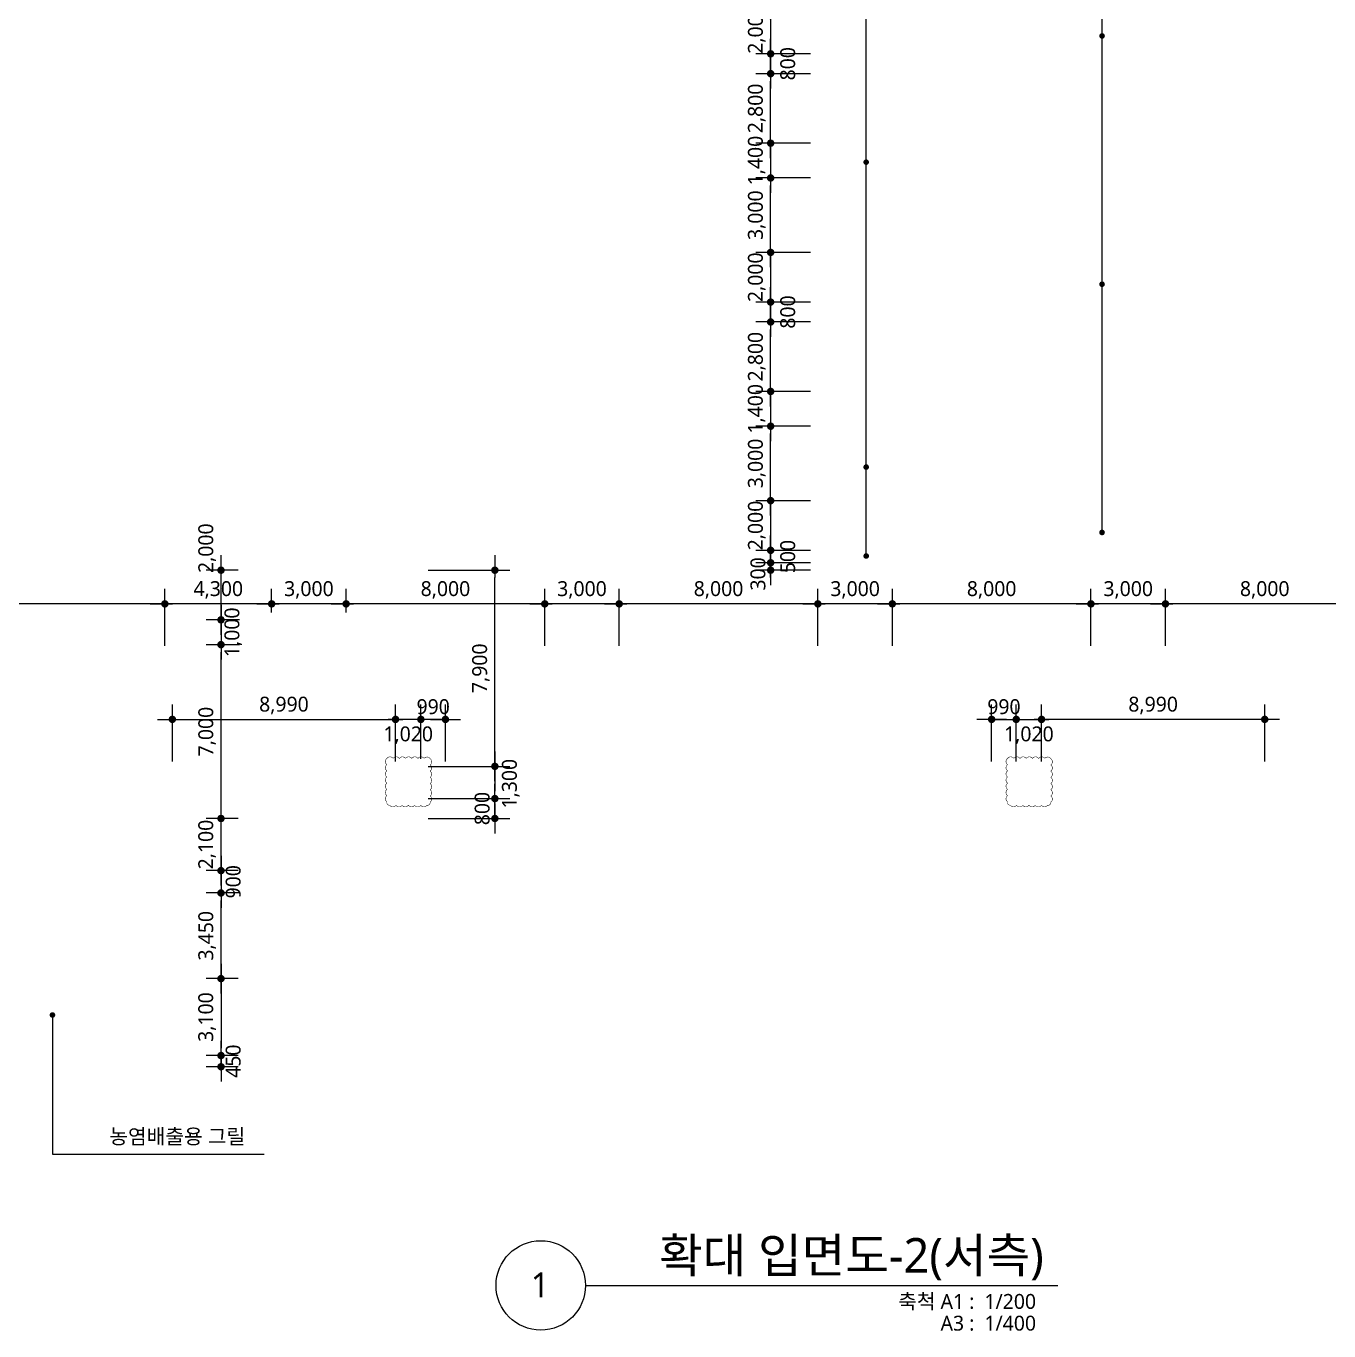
# Model space of a CAD drawing. Header units: millimetres. Extents: x 4937160 to 6265723, y 243853 to 348825.
# Drawn here: x 5147632 to 5200107, y 243853 to 296409 of the extents above; entities that cross this region are included whole.
import ezdxf
from ezdxf.enums import TextEntityAlignment as Align

# ---------------------------------------------------------------- set-up
doc = ezdxf.new("R2010")
doc.units = ezdxf.units.MM
doc.layers.get('0').update_dxf_attribs({"linetype": 'CONTINUOUS'})
for name, color, linetype, lineweight in [('A-MKXS-TEXT2', 7, 'CONTINUOUS', 25), ('A-XXXX-SYMB', 7, 'CONTINUOUS', 25), ('A-XXXX-TXT1', 3, 'CONTINUOUS', 25), ('REV-202205', 20, 'CONTINUOUS', 25)]:
    doc.layers.add(name, color=color, linetype=linetype, lineweight=lineweight)
doc.layers.add('DIM', color=7, linetype='CONTINUOUS')
doc.styles.add('HY울릉도L', font='')
doc.styles.add('맑은 고딕', font='malgun.ttf')
doc.styles.add('맑은고딕', font='malgun.ttf')
doc.styles.get('HY울릉도L').set_extended_font_data('HYwulM')
doc.dimstyles.new('CDIM', dxfattribs={"dimtxt": 3, "dimasz": 1.5, "dimexe": 2, "dimexo": 1, "dimgap": 1, "dimtad": 1, "dimdec": 0, "dimrnd": 0.5, "dimzin": 0, "dimdsep": 32, "dimlunit": 6, "dimtxsty": 'HY울릉도L', "dimblk1": '_CIDOT', "dimblk2": '_CIDOT', "dimsah": 1, "dimcen": 5.5, "dimclrd": 2, "dimclre": 2, "dimclrt": 7, "dimadec": 0, "dimazin": 0, "dimtfac": 1, "dimtdec": 0, "dimtix": 1, "dimtmove": 2, "dimatfit": 1, "dimldrblk": '_CIDOT', "dimfxl": 1, "dimtolj": 1, "dimtzin": 0, "dimlwd": -1, "dimarcsym": 0})

# ---------------------------------------------------------------- blocks, each defined once
blk = doc.blocks.new('_CIDOT')
at = {"color": 0, "linetype": 'ByBlock'}
blk.add_line((2, 0), (-1, 0), dxfattribs=at)
at = {"color": 0, "linetype": 'ByBlock', "const_width": 0.5}
blk.add_lwpolyline([(-0.25, 0, 1), (0.25, 0, 1)], format="xyb", close=True, dxfattribs=at)
blk = doc.blocks.new('*D1129')
at = {"layer": 'DIM', "transparency": 16777216}
for p, q in [((5177622, 297593), (5177622, 297893)), ((5177622, 297293), (5177622, 295293)), ((5177622, 294993), (5177622, 294693))]:
    blk.add_line(p, q, dxfattribs=at)
at = {"layer": 'DIM', "lineweight": -2, "transparency": 16777216}
for p, q in [((5179223, 297293), (5177022, 297293)), ((5179223, 295293), (5177022, 295293))]:
    blk.add_line(p, q, dxfattribs=at)
at = {"layer": 'DIM', "transparency": 16777216, "xscale": 300, "yscale": 300, "zscale": 300}
for p, rotation in [((5177622, 297293), 270), ((5177622, 295293), 90)]:
    blk.add_blockref('_CIDOT', p, dxfattribs=dict(at, rotation=rotation))
at = {"layer": 'DIM', "color": 3, "transparency": 16777216, "insert": (5177061, 296293), "char_height": 600, "attachment_point": 5, "rotation": 90, "style": '맑은고딕'}
blk.add_mtext('\\A1;2,000', dxfattribs=at)
blk = doc.blocks.new('*D1130')
at = {"layer": 'DIM', "transparency": 16777216}
for p, q in [((5177622, 295593), (5177622, 295893)), ((5177622, 294493), (5177622, 295293)), ((5177622, 294193), (5177622, 293893))]:
    blk.add_line(p, q, dxfattribs=at)
at = {"layer": 'DIM', "lineweight": -2, "transparency": 16777216}
for p, q in [((5179223, 295293), (5177022, 295293)), ((5179223, 294493), (5177022, 294493))]:
    blk.add_line(p, q, dxfattribs=at)
at = {"layer": 'DIM', "transparency": 16777216, "xscale": 300, "yscale": 300, "zscale": 300}
for p, rotation in [((5177622, 295293), 270), ((5177622, 294493), 90)]:
    blk.add_blockref('_CIDOT', p, dxfattribs=dict(at, rotation=rotation))
at = {"layer": 'DIM', "color": 3, "transparency": 16777216, "insert": (5178312, 294893), "char_height": 600, "attachment_point": 5, "rotation": 90, "style": '맑은고딕'}
blk.add_mtext('\\A1;800', dxfattribs=at)
blk = doc.blocks.new('*D1131')
at = {"layer": 'DIM', "lineweight": -2, "transparency": 16777216}
for p, q in [((5179223, 294493), (5177022, 294493)), ((5179223, 291693), (5177022, 291693))]:
    blk.add_line(p, q, dxfattribs=at)
at = {"layer": 'DIM', "transparency": 16777216}
blk.add_line((5177622, 291993), (5177622, 294193), dxfattribs=at)
at = {"layer": 'DIM', "transparency": 16777216, "xscale": 300, "yscale": 300, "zscale": 300}
for p, rotation in [((5177622, 294493), 90), ((5177622, 291693), 270)]:
    blk.add_blockref('_CIDOT', p, dxfattribs=dict(at, rotation=rotation))
at = {"layer": 'DIM', "color": 3, "transparency": 16777216, "insert": (5177061, 293093), "char_height": 600, "attachment_point": 5, "rotation": 90, "style": '맑은고딕'}
blk.add_mtext('\\A1;2,800', dxfattribs=at)
blk = doc.blocks.new('*D1132')
at = {"layer": 'DIM', "transparency": 16777216}
for p, q in [((5177622, 291993), (5177622, 292293)), ((5177622, 291693), (5177622, 290293)), ((5177622, 289993), (5177622, 289693))]:
    blk.add_line(p, q, dxfattribs=at)
at = {"layer": 'DIM', "lineweight": -2, "transparency": 16777216}
for p, q in [((5179223, 291693), (5177022, 291693)), ((5179223, 290293), (5177022, 290293))]:
    blk.add_line(p, q, dxfattribs=at)
at = {"layer": 'DIM', "transparency": 16777216, "xscale": 300, "yscale": 300, "zscale": 300}
for p, rotation in [((5177622, 291693), 270), ((5177622, 290293), 90)]:
    blk.add_blockref('_CIDOT', p, dxfattribs=dict(at, rotation=rotation))
at = {"layer": 'DIM', "color": 3, "transparency": 16777216, "insert": (5177060, 290993), "char_height": 600, "attachment_point": 5, "rotation": 90, "style": '맑은고딕'}
blk.add_mtext('\\A1;1,400', dxfattribs=at)
blk = doc.blocks.new('*D1133')
at = {"layer": 'DIM', "lineweight": -2, "transparency": 16777216}
for p, q in [((5179223, 290293), (5177022, 290293)), ((5179223, 287293), (5177022, 287293))]:
    blk.add_line(p, q, dxfattribs=at)
at = {"layer": 'DIM', "transparency": 16777216}
blk.add_line((5177622, 287593), (5177622, 289993), dxfattribs=at)
at = {"layer": 'DIM', "transparency": 16777216, "xscale": 300, "yscale": 300, "zscale": 300}
for p, rotation in [((5177622, 290293), 90), ((5177622, 287293), 270)]:
    blk.add_blockref('_CIDOT', p, dxfattribs=dict(at, rotation=rotation))
at = {"layer": 'DIM', "color": 3, "transparency": 16777216, "insert": (5177061, 288793), "char_height": 600, "attachment_point": 5, "rotation": 90, "style": '맑은고딕'}
blk.add_mtext('\\A1;3,000', dxfattribs=at)
blk = doc.blocks.new('*D1134')
at = {"layer": 'DIM', "transparency": 16777216}
for p, q in [((5177622, 287593), (5177622, 287893)), ((5177622, 287293), (5177622, 285293)), ((5177622, 284993), (5177622, 284693))]:
    blk.add_line(p, q, dxfattribs=at)
at = {"layer": 'DIM', "lineweight": -2, "transparency": 16777216}
for p, q in [((5179223, 287293), (5177022, 287293)), ((5179223, 285293), (5177022, 285293))]:
    blk.add_line(p, q, dxfattribs=at)
at = {"layer": 'DIM', "transparency": 16777216, "xscale": 300, "yscale": 300, "zscale": 300}
for p, rotation in [((5177622, 287293), 270), ((5177622, 285293), 90)]:
    blk.add_blockref('_CIDOT', p, dxfattribs=dict(at, rotation=rotation))
at = {"layer": 'DIM', "color": 3, "transparency": 16777216, "insert": (5177061, 286293), "char_height": 600, "attachment_point": 5, "rotation": 90, "style": '맑은고딕'}
blk.add_mtext('\\A1;2,000', dxfattribs=at)
blk = doc.blocks.new('*D1135')
at = {"layer": 'DIM', "transparency": 16777216}
for p, q in [((5177622, 285593), (5177622, 285893)), ((5177622, 284493), (5177622, 285293)), ((5177622, 284193), (5177622, 283893))]:
    blk.add_line(p, q, dxfattribs=at)
at = {"layer": 'DIM', "lineweight": -2, "transparency": 16777216}
for p, q in [((5179223, 285293), (5177022, 285293)), ((5179223, 284493), (5177022, 284493))]:
    blk.add_line(p, q, dxfattribs=at)
at = {"layer": 'DIM', "transparency": 16777216, "xscale": 300, "yscale": 300, "zscale": 300}
for p, rotation in [((5177622, 285293), 270), ((5177622, 284493), 90)]:
    blk.add_blockref('_CIDOT', p, dxfattribs=dict(at, rotation=rotation))
at = {"layer": 'DIM', "color": 3, "transparency": 16777216, "insert": (5178312, 284893), "char_height": 600, "attachment_point": 5, "rotation": 90, "style": '맑은고딕'}
blk.add_mtext('\\A1;800', dxfattribs=at)
blk = doc.blocks.new('*D1136')
at = {"layer": 'DIM', "lineweight": -2, "transparency": 16777216}
for p, q in [((5179223, 284493), (5177022, 284493)), ((5179223, 281693), (5177022, 281693))]:
    blk.add_line(p, q, dxfattribs=at)
at = {"layer": 'DIM', "transparency": 16777216}
blk.add_line((5177622, 281993), (5177622, 284193), dxfattribs=at)
at = {"layer": 'DIM', "transparency": 16777216, "xscale": 300, "yscale": 300, "zscale": 300}
for p, rotation in [((5177622, 284493), 90), ((5177622, 281693), 270)]:
    blk.add_blockref('_CIDOT', p, dxfattribs=dict(at, rotation=rotation))
at = {"layer": 'DIM', "color": 3, "transparency": 16777216, "insert": (5177061, 283093), "char_height": 600, "attachment_point": 5, "rotation": 90, "style": '맑은고딕'}
blk.add_mtext('\\A1;2,800', dxfattribs=at)
blk = doc.blocks.new('*D1137')
at = {"layer": 'DIM', "transparency": 16777216}
for p, q in [((5177622, 281993), (5177622, 282293)), ((5177622, 281693), (5177622, 280293)), ((5177622, 279993), (5177622, 279693))]:
    blk.add_line(p, q, dxfattribs=at)
at = {"layer": 'DIM', "lineweight": -2, "transparency": 16777216}
for p, q in [((5179223, 281693), (5177022, 281693)), ((5179223, 280293), (5177022, 280293))]:
    blk.add_line(p, q, dxfattribs=at)
at = {"layer": 'DIM', "transparency": 16777216, "xscale": 300, "yscale": 300, "zscale": 300}
for p, rotation in [((5177622, 281693), 270), ((5177622, 280293), 90)]:
    blk.add_blockref('_CIDOT', p, dxfattribs=dict(at, rotation=rotation))
at = {"layer": 'DIM', "color": 3, "transparency": 16777216, "insert": (5177060, 280993), "char_height": 600, "attachment_point": 5, "rotation": 90, "style": '맑은고딕'}
blk.add_mtext('\\A1;1,400', dxfattribs=at)
blk = doc.blocks.new('*D1138')
at = {"layer": 'DIM', "lineweight": -2, "transparency": 16777216}
for p, q in [((5179223, 280293), (5177022, 280293)), ((5179223, 277293), (5177022, 277293))]:
    blk.add_line(p, q, dxfattribs=at)
at = {"layer": 'DIM', "transparency": 16777216}
blk.add_line((5177622, 277593), (5177622, 279993), dxfattribs=at)
at = {"layer": 'DIM', "transparency": 16777216, "xscale": 300, "yscale": 300, "zscale": 300}
for p, rotation in [((5177622, 280293), 90), ((5177622, 277293), 270)]:
    blk.add_blockref('_CIDOT', p, dxfattribs=dict(at, rotation=rotation))
at = {"layer": 'DIM', "color": 3, "transparency": 16777216, "insert": (5177061, 278793), "char_height": 600, "attachment_point": 5, "rotation": 90, "style": '맑은고딕'}
blk.add_mtext('\\A1;3,000', dxfattribs=at)
blk = doc.blocks.new('*D1139')
at = {"layer": 'DIM', "transparency": 16777216}
for p, q in [((5177622, 277593), (5177622, 277893)), ((5177622, 277293), (5177622, 275293)), ((5177622, 274993), (5177622, 274693))]:
    blk.add_line(p, q, dxfattribs=at)
at = {"layer": 'DIM', "lineweight": -2, "transparency": 16777216}
for p, q in [((5179223, 277293), (5177022, 277293)), ((5179223, 275293), (5177022, 275293))]:
    blk.add_line(p, q, dxfattribs=at)
at = {"layer": 'DIM', "transparency": 16777216, "xscale": 300, "yscale": 300, "zscale": 300}
for p, rotation in [((5177622, 277293), 270), ((5177622, 275293), 90)]:
    blk.add_blockref('_CIDOT', p, dxfattribs=dict(at, rotation=rotation))
at = {"layer": 'DIM', "color": 3, "transparency": 16777216, "insert": (5177061, 276293), "char_height": 600, "attachment_point": 5, "rotation": 90, "style": '맑은고딕'}
blk.add_mtext('\\A1;2,000', dxfattribs=at)
blk = doc.blocks.new('*D1140')
at = {"layer": 'DIM', "transparency": 16777216}
for p, q in [((5177622, 275593), (5177622, 275893)), ((5177622, 274793), (5177622, 275293)), ((5177622, 274493), (5177622, 274193))]:
    blk.add_line(p, q, dxfattribs=at)
at = {"layer": 'DIM', "lineweight": -2, "transparency": 16777216}
for p, q in [((5179223, 275293), (5177022, 275293)), ((5179223, 274793), (5177022, 274793))]:
    blk.add_line(p, q, dxfattribs=at)
at = {"layer": 'DIM', "transparency": 16777216, "xscale": 300, "yscale": 300, "zscale": 300}
for p, rotation in [((5177622, 275293), 270), ((5177622, 274793), 90)]:
    blk.add_blockref('_CIDOT', p, dxfattribs=dict(at, rotation=rotation))
at = {"layer": 'DIM', "color": 3, "transparency": 16777216, "insert": (5178312, 275043), "char_height": 600, "attachment_point": 5, "rotation": 90, "style": '맑은고딕'}
blk.add_mtext('\\A1;500', dxfattribs=at)
blk = doc.blocks.new('*D1141')
at = {"layer": 'DIM', "transparency": 16777216}
for p, q in [((5177622, 275093), (5177622, 275393)), ((5177622, 274793), (5177622, 274493)), ((5177622, 274193), (5177622, 273893))]:
    blk.add_line(p, q, dxfattribs=at)
at = {"layer": 'DIM', "lineweight": -2, "transparency": 16777216}
for p, q in [((5179223, 274793), (5177022, 274793)), ((5179223, 274493), (5177022, 274493))]:
    blk.add_line(p, q, dxfattribs=at)
at = {"layer": 'DIM', "transparency": 16777216, "xscale": 300, "yscale": 300, "zscale": 300}
for p, rotation in [((5177622, 274793), 270), ((5177622, 274493), 90)]:
    blk.add_blockref('_CIDOT', p, dxfattribs=dict(at, rotation=rotation))
at = {"layer": 'DIM', "color": 3, "transparency": 16777216, "insert": (5177112, 274343), "char_height": 600, "attachment_point": 5, "rotation": 90, "style": '맑은고딕'}
blk.add_mtext('\\A1;300', dxfattribs=at)
blk = doc.blocks.new('*D1142')
at = {"layer": 'DIM', "lineweight": -2, "transparency": 16777216}
for p, q in [((5163533, 266893), (5163533, 269084)), ((5164523, 266793), (5164523, 269084))]:
    blk.add_line(p, q, dxfattribs=at)
at = {"layer": 'DIM', "transparency": 16777216}
for p, q in [((5163233, 268484), (5162933, 268484)), ((5164523, 268484), (5163533, 268484)), ((5164823, 268484), (5165123, 268484))]:
    blk.add_line(p, q, dxfattribs=at)
at = {"layer": 'DIM', "transparency": 16777216, "xscale": 300, "yscale": 300, "zscale": 300}
blk.add_blockref('_CIDOT', (5163533, 268484), dxfattribs=at)
at = {"layer": 'DIM', "transparency": 16777216, "xscale": 300, "yscale": 300, "zscale": 300, "rotation": 180}
blk.add_blockref('_CIDOT', (5164523, 268484), dxfattribs=at)
at = {"layer": 'DIM', "color": 3, "transparency": 16777216, "insert": (5164028, 268994), "char_height": 600, "attachment_point": 5, "style": '맑은고딕'}
blk.add_mtext('\\A1;990', dxfattribs=at)
blk = doc.blocks.new('*D1143')
at = {"layer": 'DIM', "lineweight": -2, "transparency": 16777216}
for p, q in [((5162513, 266793), (5162513, 269084)), ((5163533, 266893), (5163533, 269084))]:
    blk.add_line(p, q, dxfattribs=at)
at = {"layer": 'DIM', "transparency": 16777216}
blk.add_line((5163233, 268484), (5162813, 268484), dxfattribs=at)
at = {"layer": 'DIM', "transparency": 16777216, "xscale": 300, "yscale": 300, "zscale": 300, "rotation": 180}
blk.add_blockref('_CIDOT', (5162513, 268484), dxfattribs=at)
at = {"layer": 'DIM', "transparency": 16777216, "xscale": 300, "yscale": 300, "zscale": 300}
blk.add_blockref('_CIDOT', (5163533, 268484), dxfattribs=at)
at = {"layer": 'DIM', "color": 3, "transparency": 16777216, "insert": (5163023, 267846), "char_height": 600, "attachment_point": 5, "style": '맑은고딕'}
blk.add_mtext('\\A1;1,020', dxfattribs=at)
blk = doc.blocks.new('*D1144')
at = {"layer": 'DIM', "lineweight": -2, "transparency": 16777216}
for p, q in [((5153523, 266793), (5153523, 269084)), ((5162513, 266793), (5162513, 269084))]:
    blk.add_line(p, q, dxfattribs=at)
at = {"layer": 'DIM', "transparency": 16777216}
blk.add_line((5153823, 268484), (5162213, 268484), dxfattribs=at)
at = {"layer": 'DIM', "transparency": 16777216, "xscale": 300, "yscale": 300, "zscale": 300, "rotation": 180}
blk.add_blockref('_CIDOT', (5153523, 268484), dxfattribs=at)
at = {"layer": 'DIM', "transparency": 16777216, "xscale": 300, "yscale": 300, "zscale": 300}
blk.add_blockref('_CIDOT', (5162513, 268484), dxfattribs=at)
at = {"layer": 'DIM', "color": 3, "transparency": 16777216, "insert": (5158018, 269044), "char_height": 600, "attachment_point": 5, "style": '맑은고딕'}
blk.add_mtext('\\A1;8,990', dxfattribs=at)
blk = doc.blocks.new('*D1145')
at = {"layer": 'DIM', "lineweight": -2, "transparency": 16777216}
for p, q in [((5186523, 266793), (5186523, 269084)), ((5187513, 266793), (5187513, 269084))]:
    blk.add_line(p, q, dxfattribs=at)
at = {"layer": 'DIM', "transparency": 16777216}
for p, q in [((5186223, 268484), (5185923, 268484)), ((5186523, 268484), (5187513, 268484)), ((5187813, 268484), (5188113, 268484))]:
    blk.add_line(p, q, dxfattribs=at)
at = {"layer": 'DIM', "transparency": 16777216, "xscale": 300, "yscale": 300, "zscale": 300}
blk.add_blockref('_CIDOT', (5186523, 268484), dxfattribs=at)
at = {"layer": 'DIM', "transparency": 16777216, "xscale": 300, "yscale": 300, "zscale": 300, "rotation": 180}
blk.add_blockref('_CIDOT', (5187513, 268484), dxfattribs=at)
at = {"layer": 'DIM', "color": 3, "transparency": 16777216, "insert": (5187018, 268994), "char_height": 600, "attachment_point": 5, "style": '맑은고딕'}
blk.add_mtext('\\A1;990', dxfattribs=at)
blk = doc.blocks.new('*D1146')
at = {"layer": 'DIM', "lineweight": -2, "transparency": 16777216}
for p, q in [((5187513, 266793), (5187513, 269084)), ((5188533, 266793), (5188533, 269084))]:
    blk.add_line(p, q, dxfattribs=at)
at = {"layer": 'DIM', "transparency": 16777216}
blk.add_line((5187813, 268484), (5188233, 268484), dxfattribs=at)
at = {"layer": 'DIM', "transparency": 16777216, "xscale": 300, "yscale": 300, "zscale": 300, "rotation": 180}
blk.add_blockref('_CIDOT', (5187513, 268484), dxfattribs=at)
at = {"layer": 'DIM', "transparency": 16777216, "xscale": 300, "yscale": 300, "zscale": 300}
blk.add_blockref('_CIDOT', (5188533, 268484), dxfattribs=at)
at = {"layer": 'DIM', "color": 3, "transparency": 16777216, "insert": (5188023, 267846), "char_height": 600, "attachment_point": 5, "style": '맑은고딕'}
blk.add_mtext('\\A1;1,020', dxfattribs=at)
blk = doc.blocks.new('*D1147')
at = {"layer": 'DIM', "lineweight": -2, "transparency": 16777216}
for p, q in [((5188533, 266793), (5188533, 269084)), ((5197523, 266793), (5197523, 269084))]:
    blk.add_line(p, q, dxfattribs=at)
at = {"layer": 'DIM', "transparency": 16777216}
blk.add_line((5197223, 268484), (5188833, 268484), dxfattribs=at)
at = {"layer": 'DIM', "transparency": 16777216, "xscale": 300, "yscale": 300, "zscale": 300, "rotation": 180}
blk.add_blockref('_CIDOT', (5188533, 268484), dxfattribs=at)
at = {"layer": 'DIM', "transparency": 16777216, "xscale": 300, "yscale": 300, "zscale": 300}
blk.add_blockref('_CIDOT', (5197523, 268484), dxfattribs=at)
at = {"layer": 'DIM', "color": 3, "transparency": 16777216, "insert": (5193028, 269044), "char_height": 600, "attachment_point": 5, "style": '맑은고딕'}
blk.add_mtext('\\A1;8,990', dxfattribs=at)
blk = doc.blocks.new('*D1219')
at = {"layer": 'DIM', "lineweight": -2, "transparency": 16777216}
for p, q in [((5190523, 271447), (5190523, 273737)), ((5193523, 271447), (5193523, 273737))]:
    blk.add_line(p, q, dxfattribs=at)
at = {"layer": 'DIM', "transparency": 16777216}
blk.add_line((5193223, 273137), (5190823, 273137), dxfattribs=at)
at = {"layer": 'DIM', "transparency": 16777216, "xscale": 300, "yscale": 300, "zscale": 300, "rotation": 180}
blk.add_blockref('_CIDOT', (5190523, 273137), dxfattribs=at)
at = {"layer": 'DIM', "transparency": 16777216, "xscale": 300, "yscale": 300, "zscale": 300}
blk.add_blockref('_CIDOT', (5193523, 273137), dxfattribs=at)
at = {"layer": 'DIM', "color": 3, "transparency": 16777216, "insert": (5192023, 273697), "char_height": 600, "attachment_point": 5, "style": '맑은고딕'}
blk.add_mtext('\\A1;3,000', dxfattribs=at)
blk = doc.blocks.new('*D1220')
at = {"layer": 'DIM', "lineweight": -2, "transparency": 16777216}
for p, q in [((5193523, 271447), (5193523, 273737)), ((5201523, 271447), (5201523, 273737))]:
    blk.add_line(p, q, dxfattribs=at)
at = {"layer": 'DIM', "transparency": 16777216}
blk.add_line((5201223, 273137), (5193823, 273137), dxfattribs=at)
at = {"layer": 'DIM', "transparency": 16777216, "xscale": 300, "yscale": 300, "zscale": 300, "rotation": 180}
blk.add_blockref('_CIDOT', (5193523, 273137), dxfattribs=at)
at = {"layer": 'DIM', "transparency": 16777216, "xscale": 300, "yscale": 300, "zscale": 300}
blk.add_blockref('_CIDOT', (5201523, 273137), dxfattribs=at)
at = {"layer": 'DIM', "color": 3, "transparency": 16777216, "insert": (5197523, 273697), "char_height": 600, "attachment_point": 5, "style": '맑은고딕'}
blk.add_mtext('\\A1;8,000', dxfattribs=at)
blk = doc.blocks.new('*D1221')
at = {"layer": 'DIM', "lineweight": -2, "transparency": 16777216}
for p, q in [((5179523, 271447), (5179523, 273737)), ((5182523, 271447), (5182523, 273737))]:
    blk.add_line(p, q, dxfattribs=at)
at = {"layer": 'DIM', "transparency": 16777216}
blk.add_line((5182223, 273137), (5179823, 273137), dxfattribs=at)
at = {"layer": 'DIM', "transparency": 16777216, "xscale": 300, "yscale": 300, "zscale": 300, "rotation": 180}
blk.add_blockref('_CIDOT', (5179523, 273137), dxfattribs=at)
at = {"layer": 'DIM', "transparency": 16777216, "xscale": 300, "yscale": 300, "zscale": 300}
blk.add_blockref('_CIDOT', (5182523, 273137), dxfattribs=at)
at = {"layer": 'DIM', "color": 3, "transparency": 16777216, "insert": (5181023, 273697), "char_height": 600, "attachment_point": 5, "style": '맑은고딕'}
blk.add_mtext('\\A1;3,000', dxfattribs=at)
blk = doc.blocks.new('*D1222')
at = {"layer": 'DIM', "lineweight": -2, "transparency": 16777216}
for p, q in [((5182523, 271447), (5182523, 273737)), ((5190523, 271447), (5190523, 273737))]:
    blk.add_line(p, q, dxfattribs=at)
at = {"layer": 'DIM', "transparency": 16777216}
blk.add_line((5190223, 273137), (5182823, 273137), dxfattribs=at)
at = {"layer": 'DIM', "transparency": 16777216, "xscale": 300, "yscale": 300, "zscale": 300, "rotation": 180}
blk.add_blockref('_CIDOT', (5182523, 273137), dxfattribs=at)
at = {"layer": 'DIM', "transparency": 16777216, "xscale": 300, "yscale": 300, "zscale": 300}
blk.add_blockref('_CIDOT', (5190523, 273137), dxfattribs=at)
at = {"layer": 'DIM', "color": 3, "transparency": 16777216, "insert": (5186523, 273697), "char_height": 600, "attachment_point": 5, "style": '맑은고딕'}
blk.add_mtext('\\A1;8,000', dxfattribs=at)
blk = doc.blocks.new('*D1223')
at = {"layer": 'DIM', "lineweight": -2, "transparency": 16777216}
for p, q in [((5168523, 271447), (5168523, 273737)), ((5171523, 271447), (5171523, 273737))]:
    blk.add_line(p, q, dxfattribs=at)
at = {"layer": 'DIM', "transparency": 16777216}
blk.add_line((5171223, 273137), (5168823, 273137), dxfattribs=at)
at = {"layer": 'DIM', "transparency": 16777216, "xscale": 300, "yscale": 300, "zscale": 300, "rotation": 180}
blk.add_blockref('_CIDOT', (5168523, 273137), dxfattribs=at)
at = {"layer": 'DIM', "transparency": 16777216, "xscale": 300, "yscale": 300, "zscale": 300}
blk.add_blockref('_CIDOT', (5171523, 273137), dxfattribs=at)
at = {"layer": 'DIM', "color": 3, "transparency": 16777216, "insert": (5170023, 273697), "char_height": 600, "attachment_point": 5, "style": '맑은고딕'}
blk.add_mtext('\\A1;3,000', dxfattribs=at)
blk = doc.blocks.new('*D1224')
at = {"layer": 'DIM', "lineweight": -2, "transparency": 16777216}
for p, q in [((5171523, 271447), (5171523, 273737)), ((5179523, 271447), (5179523, 273737))]:
    blk.add_line(p, q, dxfattribs=at)
at = {"layer": 'DIM', "transparency": 16777216}
blk.add_line((5179223, 273137), (5171823, 273137), dxfattribs=at)
at = {"layer": 'DIM', "transparency": 16777216, "xscale": 300, "yscale": 300, "zscale": 300, "rotation": 180}
blk.add_blockref('_CIDOT', (5171523, 273137), dxfattribs=at)
at = {"layer": 'DIM', "transparency": 16777216, "xscale": 300, "yscale": 300, "zscale": 300}
blk.add_blockref('_CIDOT', (5179523, 273137), dxfattribs=at)
at = {"layer": 'DIM', "color": 3, "transparency": 16777216, "insert": (5175523, 273697), "char_height": 600, "attachment_point": 5, "style": '맑은고딕'}
blk.add_mtext('\\A1;8,000', dxfattribs=at)
blk = doc.blocks.new('*D1225')
at = {"layer": 'DIM', "lineweight": -2, "transparency": 16777216}
for p, q in [((5157523, 272793), (5157523, 273737)), ((5160523, 272793), (5160523, 273737))]:
    blk.add_line(p, q, dxfattribs=at)
at = {"layer": 'DIM', "transparency": 16777216}
blk.add_line((5160223, 273137), (5157823, 273137), dxfattribs=at)
at = {"layer": 'DIM', "transparency": 16777216, "xscale": 300, "yscale": 300, "zscale": 300, "rotation": 180}
blk.add_blockref('_CIDOT', (5157523, 273137), dxfattribs=at)
at = {"layer": 'DIM', "transparency": 16777216, "xscale": 300, "yscale": 300, "zscale": 300}
blk.add_blockref('_CIDOT', (5160523, 273137), dxfattribs=at)
at = {"layer": 'DIM', "color": 3, "transparency": 16777216, "insert": (5159023, 273697), "char_height": 600, "attachment_point": 5, "style": '맑은고딕'}
blk.add_mtext('\\A1;3,000', dxfattribs=at)
blk = doc.blocks.new('*D1226')
at = {"layer": 'DIM', "lineweight": -2, "transparency": 16777216}
for p, q in [((5160523, 272793), (5160523, 273737)), ((5168523, 271447), (5168523, 273737))]:
    blk.add_line(p, q, dxfattribs=at)
at = {"layer": 'DIM', "transparency": 16777216}
blk.add_line((5168223, 273137), (5160823, 273137), dxfattribs=at)
at = {"layer": 'DIM', "transparency": 16777216, "xscale": 300, "yscale": 300, "zscale": 300, "rotation": 180}
blk.add_blockref('_CIDOT', (5160523, 273137), dxfattribs=at)
at = {"layer": 'DIM', "transparency": 16777216, "xscale": 300, "yscale": 300, "zscale": 300}
blk.add_blockref('_CIDOT', (5168523, 273137), dxfattribs=at)
at = {"layer": 'DIM', "color": 3, "transparency": 16777216, "insert": (5164523, 273697), "char_height": 600, "attachment_point": 5, "style": '맑은고딕'}
blk.add_mtext('\\A1;8,000', dxfattribs=at)
blk = doc.blocks.new('*D1227')
at = {"layer": 'DIM', "lineweight": -2, "transparency": 16777216}
for p, q in [((5129023, 271447), (5129023, 273737)), ((5153223, 271447), (5153223, 273737))]:
    blk.add_line(p, q, dxfattribs=at)
at = {"layer": 'DIM', "transparency": 16777216}
blk.add_line((5152923, 273137), (5129323, 273137), dxfattribs=at)
at = {"layer": 'DIM', "transparency": 16777216, "xscale": 300, "yscale": 300, "zscale": 300, "rotation": 180}
blk.add_blockref('_CIDOT', (5129023, 273137), dxfattribs=at)
at = {"layer": 'DIM', "transparency": 16777216, "xscale": 300, "yscale": 300, "zscale": 300}
blk.add_blockref('_CIDOT', (5153223, 273137), dxfattribs=at)
at = {"layer": 'DIM', "color": 3, "transparency": 16777216, "insert": (5141123, 273697), "char_height": 600, "attachment_point": 5, "style": '맑은고딕'}
blk.add_mtext('\\A1;24,200', dxfattribs=at)
blk = doc.blocks.new('*D1228')
at = {"layer": 'DIM', "lineweight": -2, "transparency": 16777216}
for p, q in [((5153223, 271447), (5153223, 273737)), ((5157523, 272793), (5157523, 273737))]:
    blk.add_line(p, q, dxfattribs=at)
at = {"layer": 'DIM', "transparency": 16777216}
blk.add_line((5157223, 273137), (5153523, 273137), dxfattribs=at)
at = {"layer": 'DIM', "transparency": 16777216, "xscale": 300, "yscale": 300, "zscale": 300, "rotation": 180}
blk.add_blockref('_CIDOT', (5153223, 273137), dxfattribs=at)
at = {"layer": 'DIM', "transparency": 16777216, "xscale": 300, "yscale": 300, "zscale": 300}
blk.add_blockref('_CIDOT', (5157523, 273137), dxfattribs=at)
at = {"layer": 'DIM', "color": 3, "transparency": 16777216, "insert": (5155373, 273697), "char_height": 600, "attachment_point": 5, "style": '맑은고딕'}
blk.add_mtext('\\A1;4,300', dxfattribs=at)
blk = doc.blocks.new('*D1241')
at = {"layer": 'DIM', "lineweight": -2, "transparency": 16777216}
for p, q in [((5163833, 266593), (5167114, 266593)), ((5163823, 265293), (5167114, 265293))]:
    blk.add_line(p, q, dxfattribs=at)
at = {"layer": 'DIM', "transparency": 16777216}
blk.add_line((5166514, 266293), (5166514, 265593), dxfattribs=at)
at = {"layer": 'DIM', "transparency": 16777216, "xscale": 300, "yscale": 300, "zscale": 300}
for p, rotation in [((5166514, 266593), 90), ((5166514, 265293), 270)]:
    blk.add_blockref('_CIDOT', p, dxfattribs=dict(at, rotation=rotation))
at = {"layer": 'DIM', "color": 3, "transparency": 16777216, "insert": (5167152, 265893), "char_height": 600, "attachment_point": 5, "rotation": 90, "style": '맑은고딕'}
blk.add_mtext('\\A1;1,300', dxfattribs=at)
blk = doc.blocks.new('*D1242')
at = {"layer": 'DIM', "lineweight": -2, "transparency": 16777216}
for p, q in [((5163823, 274493), (5167114, 274493)), ((5163833, 266593), (5167114, 266593))]:
    blk.add_line(p, q, dxfattribs=at)
at = {"layer": 'DIM', "transparency": 16777216}
blk.add_line((5166514, 266893), (5166514, 274193), dxfattribs=at)
at = {"layer": 'DIM', "transparency": 16777216, "xscale": 300, "yscale": 300, "zscale": 300}
for p, rotation in [((5166514, 274493), 90), ((5166514, 266593), 270)]:
    blk.add_blockref('_CIDOT', p, dxfattribs=dict(at, rotation=rotation))
at = {"layer": 'DIM', "color": 3, "transparency": 16777216, "insert": (5165953, 270543), "char_height": 600, "attachment_point": 5, "rotation": 90, "style": '맑은고딕'}
blk.add_mtext('\\A1;7,900', dxfattribs=at)
blk = doc.blocks.new('*D1243')
at = {"layer": 'DIM', "transparency": 16777216}
for p, q in [((5166514, 265593), (5166514, 265893)), ((5166514, 264493), (5166514, 265293)), ((5166514, 264193), (5166514, 263893))]:
    blk.add_line(p, q, dxfattribs=at)
at = {"layer": 'DIM', "lineweight": -2, "transparency": 16777216}
for p, q in [((5163823, 265293), (5167114, 265293)), ((5163823, 264493), (5167114, 264493))]:
    blk.add_line(p, q, dxfattribs=at)
at = {"layer": 'DIM', "transparency": 16777216, "xscale": 300, "yscale": 300, "zscale": 300}
for p, rotation in [((5166514, 265293), 270), ((5166514, 264493), 90)]:
    blk.add_blockref('_CIDOT', p, dxfattribs=dict(at, rotation=rotation))
at = {"layer": 'DIM', "color": 3, "transparency": 16777216, "insert": (5166004, 264893), "char_height": 600, "attachment_point": 5, "rotation": 90, "style": '맑은고딕'}
blk.add_mtext('\\A1;800', dxfattribs=at)
blk = doc.blocks.new('*D1544')
at = {"layer": 'DIM', "transparency": 16777216}
for p, q in [((5155483, 255243), (5155483, 255543)), ((5155483, 254493), (5155483, 254943)), ((5155483, 254193), (5155483, 253893))]:
    blk.add_line(p, q, dxfattribs=at)
at = {"layer": 'DIM', "lineweight": -2, "transparency": 16777216}
for p, q in [((5156173, 254943), (5154883, 254943)), ((5156173, 254493), (5154883, 254493))]:
    blk.add_line(p, q, dxfattribs=at)
at = {"layer": 'DIM', "transparency": 16777216, "xscale": 300, "yscale": 300, "zscale": 300}
for p, rotation in [((5155483, 254943), 270), ((5155483, 254493), 90)]:
    blk.add_blockref('_CIDOT', p, dxfattribs=dict(at, rotation=rotation))
at = {"layer": 'DIM', "color": 3, "transparency": 16777216, "insert": (5155975, 254718), "char_height": 600, "attachment_point": 5, "rotation": 90, "style": '맑은고딕'}
blk.add_mtext('\\A1;450', dxfattribs=at)
blk = doc.blocks.new('*D1545')
at = {"layer": 'DIM', "lineweight": -2, "transparency": 16777216}
for p, q in [((5156173, 258043), (5154883, 258043)), ((5156173, 254943), (5154883, 254943))]:
    blk.add_line(p, q, dxfattribs=at)
at = {"layer": 'DIM', "transparency": 16777216}
blk.add_line((5155483, 257743), (5155483, 255243), dxfattribs=at)
at = {"layer": 'DIM', "transparency": 16777216, "xscale": 300, "yscale": 300, "zscale": 300}
for p, rotation in [((5155483, 258043), 90), ((5155483, 254943), 270)]:
    blk.add_blockref('_CIDOT', p, dxfattribs=dict(at, rotation=rotation))
at = {"layer": 'DIM', "color": 3, "transparency": 16777216, "insert": (5154921, 256493), "char_height": 600, "attachment_point": 5, "rotation": 90, "style": '맑은고딕'}
blk.add_mtext('\\A1;3,100', dxfattribs=at)
blk = doc.blocks.new('*D1546')
at = {"layer": 'DIM', "lineweight": -2, "transparency": 16777216}
for p, q in [((5156223, 261493), (5154883, 261493)), ((5156173, 258043), (5154883, 258043))]:
    blk.add_line(p, q, dxfattribs=at)
at = {"layer": 'DIM', "transparency": 16777216}
blk.add_line((5155483, 258343), (5155483, 261193), dxfattribs=at)
at = {"layer": 'DIM', "transparency": 16777216, "xscale": 300, "yscale": 300, "zscale": 300}
for p, rotation in [((5155483, 261493), 90), ((5155483, 258043), 270)]:
    blk.add_blockref('_CIDOT', p, dxfattribs=dict(at, rotation=rotation))
at = {"layer": 'DIM', "color": 3, "transparency": 16777216, "insert": (5154923, 259768), "char_height": 600, "attachment_point": 5, "rotation": 90, "style": '맑은고딕'}
blk.add_mtext('\\A1;3,450', dxfattribs=at)
blk = doc.blocks.new('*D1547')
at = {"layer": 'DIM', "transparency": 16777216}
for p, q in [((5155483, 262693), (5155483, 262993)), ((5155483, 262393), (5155483, 261493)), ((5155483, 261193), (5155483, 260893))]:
    blk.add_line(p, q, dxfattribs=at)
at = {"layer": 'DIM', "lineweight": -2, "transparency": 16777216}
for p, q in [((5156173, 262393), (5154883, 262393)), ((5156223, 261493), (5154883, 261493))]:
    blk.add_line(p, q, dxfattribs=at)
at = {"layer": 'DIM', "transparency": 16777216, "xscale": 300, "yscale": 300, "zscale": 300}
for p, rotation in [((5155483, 262393), 270), ((5155483, 261493), 90)]:
    blk.add_blockref('_CIDOT', p, dxfattribs=dict(at, rotation=rotation))
at = {"layer": 'DIM', "color": 3, "transparency": 16777216, "insert": (5155975, 261943), "char_height": 600, "attachment_point": 5, "rotation": 90, "style": '맑은고딕'}
blk.add_mtext('\\A1;900', dxfattribs=at)
blk = doc.blocks.new('*D1548')
at = {"layer": 'DIM', "transparency": 16777216}
for p, q in [((5155483, 264793), (5155483, 265093)), ((5155483, 262393), (5155483, 264493)), ((5155483, 262093), (5155483, 261793))]:
    blk.add_line(p, q, dxfattribs=at)
at = {"layer": 'DIM', "lineweight": -2, "transparency": 16777216}
for p, q in [((5156173, 264493), (5154883, 264493)), ((5156173, 262393), (5154883, 262393))]:
    blk.add_line(p, q, dxfattribs=at)
at = {"layer": 'DIM', "transparency": 16777216, "xscale": 300, "yscale": 300, "zscale": 300}
for p, rotation in [((5155483, 264493), 270), ((5155483, 262393), 90)]:
    blk.add_blockref('_CIDOT', p, dxfattribs=dict(at, rotation=rotation))
at = {"layer": 'DIM', "color": 3, "transparency": 16777216, "insert": (5154921, 263443), "char_height": 600, "attachment_point": 5, "rotation": 90, "style": '맑은고딕'}
blk.add_mtext('\\A1;2,100', dxfattribs=at)
blk = doc.blocks.new('*D1549')
at = {"layer": 'DIM', "lineweight": -2, "transparency": 16777216}
for p, q in [((5156223, 271493), (5154883, 271493)), ((5156173, 264493), (5154883, 264493))]:
    blk.add_line(p, q, dxfattribs=at)
at = {"layer": 'DIM', "transparency": 16777216}
blk.add_line((5155483, 264793), (5155483, 271193), dxfattribs=at)
at = {"layer": 'DIM', "transparency": 16777216, "xscale": 300, "yscale": 300, "zscale": 300}
for p, rotation in [((5155483, 271493), 90), ((5155483, 264493), 270)]:
    blk.add_blockref('_CIDOT', p, dxfattribs=dict(at, rotation=rotation))
at = {"layer": 'DIM', "color": 3, "transparency": 16777216, "insert": (5154923, 267993), "char_height": 600, "attachment_point": 5, "rotation": 90, "style": '맑은고딕'}
blk.add_mtext('\\A1;7,000', dxfattribs=at)
blk = doc.blocks.new('*D1550')
at = {"layer": 'DIM', "transparency": 16777216}
for p, q in [((5155483, 272793), (5155483, 273093)), ((5155483, 272493), (5155483, 271493)), ((5155483, 271193), (5155483, 270893))]:
    blk.add_line(p, q, dxfattribs=at)
at = {"layer": 'DIM', "lineweight": -2, "transparency": 16777216}
for p, q in [((5156223, 272493), (5154883, 272493)), ((5156223, 271493), (5154883, 271493))]:
    blk.add_line(p, q, dxfattribs=at)
at = {"layer": 'DIM', "transparency": 16777216, "xscale": 300, "yscale": 300, "zscale": 300}
for p, rotation in [((5155483, 272493), 270), ((5155483, 271493), 90)]:
    blk.add_blockref('_CIDOT', p, dxfattribs=dict(at, rotation=rotation))
at = {"layer": 'DIM', "color": 3, "transparency": 16777216, "insert": (5155975, 271993), "char_height": 600, "attachment_point": 5, "rotation": 90, "style": '맑은고딕'}
blk.add_mtext('\\A1;1,000', dxfattribs=at)
blk = doc.blocks.new('*D1551')
at = {"layer": 'DIM', "transparency": 16777216}
for p, q in [((5155483, 274793), (5155483, 275093)), ((5155483, 272493), (5155483, 274493)), ((5155483, 272193), (5155483, 271893))]:
    blk.add_line(p, q, dxfattribs=at)
at = {"layer": 'DIM', "lineweight": -2, "transparency": 16777216}
for p, q in [((5156173, 274493), (5154883, 274493)), ((5156223, 272493), (5154883, 272493))]:
    blk.add_line(p, q, dxfattribs=at)
at = {"layer": 'DIM', "transparency": 16777216, "xscale": 300, "yscale": 300, "zscale": 300}
for p, rotation in [((5155483, 274493), 270), ((5155483, 272493), 90)]:
    blk.add_blockref('_CIDOT', p, dxfattribs=dict(at, rotation=rotation))
at = {"layer": 'DIM', "color": 3, "transparency": 16777216, "insert": (5154923, 275379), "char_height": 600, "attachment_point": 5, "rotation": 90, "style": '맑은고딕'}
blk.add_mtext('\\A1;2,000', dxfattribs=at)

msp = doc.modelspace()

# ---------------------------------------------------------------- linework, layer by layer
at = {"layer": 'A-MKXS-TEXT2'}
for p, q in [((5181469.4, 275064.5), (5181469.4, 337024.9)), ((5190970.1, 276012.6), (5190970.1, 337024.9)), ((5148694.2, 256576.4), (5148694.2, 250969.2)), ((5148694.2, 250969.2), (5157217.5, 250969.2))]:
    msp.add_line(p, q, dxfattribs=at)
at = {"layer": 'A-MKXS-TEXT2', "const_width": 112.5}
for points in [[(5190970.1, 295956.4, 1), (5190970.1, 296068.9, 1)], [(5181469.4, 290871.3, 1), (5181469.4, 290983.8, 1)], [(5190970.1, 285956.4, 1), (5190970.1, 286068.9, 1)], [(5181469.4, 278590.7, 1), (5181469.4, 278703.2, 1)], [(5190970.1, 275956.4, 1), (5190970.1, 276068.9, 1)], [(5181469.4, 275008.3, 1), (5181469.4, 275120.8, 1)], [(5148694.2, 256520.1, 1), (5148694.2, 256632.6, 1)]]:
    msp.add_lwpolyline(points, format="xyb", close=True, dxfattribs=at)
at = {"layer": 'A-XXXX-SYMB'}
msp.add_line((5170161.1, 245684.9), (5189194.2, 245684.9), dxfattribs=at)
msp.add_circle((5168361.1, 245684.9), 1800, dxfattribs=at)
at = {"layer": 'REV-202205', "const_width": 20}
for points in [[(5162165.8, 266910.5, -0.5205671), (5162415.8, 266910.5, -0.5205671), (5162665.8, 266910.5, -0.5205671), (5162915.8, 266910.5, -0.5205671), (5163165.8, 266910.5, -0.5205671), (5163415.8, 266910.5, -0.5205671), (5163665.8, 266910.5, -0.5205671), (5163904.6, 266899.3, -0.5205671), (5163904.6, 266649.3, -0.5205671), (5163904.6, 266399.3, -0.5205671), (5163904.6, 266149.3, -0.5205671), (5163904.6, 265899.3, -0.5205671), (5163904.6, 265649.3, -0.5205671), (5163904.6, 265399.3, -0.5205671), (5163904.6, 265149.3, -0.5205671), (5163778, 265025.9, -0.5205671), (5163528, 265025.9, -0.5205671), (5163278, 265025.9, -0.5205671), (5163028, 265025.9, -0.5205671), (5162778, 265025.9, -0.5205671), (5162528, 265025.9, -0.5205671), (5162278, 265025.9, -0.5205671), (5162165.8, 265163.7, -0.5205671), (5162165.8, 265413.7, -0.5205671), (5162165.8, 265663.7, -0.5205671), (5162165.8, 265913.7, -0.5205671), (5162165.8, 266163.7, -0.5205671), (5162165.8, 266413.7, -0.5205671), (5162165.8, 266663.7, -0.5205671)], [(5187165.8, 266910.5, -0.5205671), (5187415.8, 266910.5, -0.5205671), (5187665.8, 266910.5, -0.5205671), (5187915.8, 266910.5, -0.5205671), (5188165.8, 266910.5, -0.5205671), (5188415.8, 266910.5, -0.5205671), (5188665.8, 266910.5, -0.5205671), (5188904.6, 266899.3, -0.5205671), (5188904.6, 266649.3, -0.5205671), (5188904.6, 266399.3, -0.5205671), (5188904.6, 266149.3, -0.5205671), (5188904.6, 265899.3, -0.5205671), (5188904.6, 265649.3, -0.5205671), (5188904.6, 265399.3, -0.5205671), (5188904.6, 265149.3, -0.5205671), (5188778, 265025.9, -0.5205671), (5188528, 265025.9, -0.5205671), (5188278, 265025.9, -0.5205671), (5188028, 265025.9, -0.5205671), (5187778, 265025.9, -0.5205671), (5187528, 265025.9, -0.5205671), (5187278, 265025.9, -0.5205671), (5187165.8, 265163.7, -0.5205671), (5187165.8, 265413.7, -0.5205671), (5187165.8, 265663.7, -0.5205671), (5187165.8, 265913.7, -0.5205671), (5187165.8, 266163.7, -0.5205671), (5187165.8, 266413.7, -0.5205671), (5187165.8, 266663.7, -0.5205671)]]:
    msp.add_lwpolyline(points, format="xyb", close=True, dxfattribs=at)

# ---------------------------------------------------------------- texts
at = {"layer": 'A-MKXS-TEXT2', "style": '맑은고딕'}
msp.add_text('농염배출용 그릴', height=600, dxfattribs=at).set_placement((5150984.4, 251686.2), align=Align.MIDDLE_LEFT)
at = {"layer": 'A-XXXX-TXT1', "style": '맑은 고딕'}
msp.add_text('확대 입면도-2(서측)', height=1400, dxfattribs=at).set_placement((5188622.6, 245775.5), align=Align.BOTTOM_RIGHT)
msp.add_text('1', height=1000, dxfattribs=at).set_placement((5168337.9, 245706.3), align=Align.MIDDLE)
for s, p in [('축척 A1 :  1/200', (5188311.1, 245340.4)), ('A3 :  1/400', (5188311.1, 244464.7))]:
    msp.add_text(s, height=600, dxfattribs=at).set_placement(p, align=Align.TOP_RIGHT)

# ---------------------------------------------------------------- dimensions: what is measured, and where the dimension line sits
at = {"layer": 'DIM'}
for base, p1, p2, angle, picture, middle in [((5177621.5, 295293.3), (5179523.5, 297293.3), (5179523.5, 295293.3), 270, '*D1129', (5177061.2, 296293.3)), ((5177621.5, 294493.3), (5179523.5, 291693.3), (5179523.5, 294493.3), 90, '*D1131', (5177061.2, 293093.3)), ((5177621.5, 290293.3), (5179523.5, 291693.3), (5179523.5, 290293.3), 270, '*D1132', (5177059.6, 290993.3)), ((5177621.5, 290293.3), (5179523.5, 287293.3), (5179523.5, 290293.3), 90, '*D1133', (5177061.2, 288793.3)), ((5177621.5, 285293.3), (5179523.5, 287293.3), (5179523.5, 285293.3), 270, '*D1134', (5177061.2, 286293.3)), ((5177621.5, 284493.3), (5179523.5, 281693.3), (5179523.5, 284493.3), 90, '*D1136', (5177061.2, 283093.3)), ((5177621.5, 280293.3), (5179523.5, 281693.3), (5179523.5, 280293.3), 270, '*D1137', (5177059.6, 280993.3)), ((5177621.5, 280293.3), (5179523.5, 277293.3), (5179523.5, 280293.3), 90, '*D1138', (5177061.2, 278793.3)), ((5177621.5, 275293.3), (5179523.5, 277293.3), (5179523.5, 275293.3), 270, '*D1139', (5177061.2, 276293.3)), ((5166513.8, 274493.3), (5163533.5, 266593.3), (5163523.5, 274493.3), 90, '*D1242', (5165953.5, 270543.3)), ((5129023.5, 273137.1), (5153223.5, 271146.8), (5129023.5, 271146.8), 180, '*D1227', (5141123.5, 273697.5)), ((5153223.5, 273137.1), (5157523.5, 272493.3), (5153223.5, 271146.8), 180, '*D1228', (5155373.5, 273697.5)), ((5157523.5, 273137.1), (5160523.5, 272493.3), (5157523.5, 272493.3), 180, '*D1225', (5159023.5, 273697.5)), ((5160523.5, 273137.1), (5168523.5, 271146.8), (5160523.5, 272493.3), 180, '*D1226', (5164523.5, 273697.5)), ((5168523.5, 273137.1), (5171523.5, 271146.8), (5168523.5, 271146.8), 180, '*D1223', (5170023.5, 273697.5)), ((5171523.5, 273137.1), (5179523.5, 271146.8), (5171523.5, 271146.8), 180, '*D1224', (5175523.5, 273697.5)), ((5179523.5, 273137.1), (5182523.5, 271146.8), (5179523.5, 271146.8), 180, '*D1221', (5181023.5, 273697.5)), ((5182523.5, 273137.1), (5190523.5, 271146.8), (5182523.5, 271146.8), 180, '*D1222', (5186523.5, 273697.5)), ((5190523.5, 273137.1), (5193523.5, 271146.8), (5190523.5, 271146.8), 180, '*D1219', (5192023.5, 273697.5)), ((5193523.5, 273137.1), (5201523.5, 271146.8), (5193523.5, 271146.8), 180, '*D1220', (5197523.5, 273697.5)), ((5155483.2, 271493.3), (5156473.5, 264493.3), (5156523.5, 271493.3), 90, '*D1549', (5154922.8, 267993.3)), ((5163533.5, 268483.6), (5164523.5, 266493.3), (5163533.5, 266593.3), 180, '*D1142', (5164028.5, 268993.6)), ((5188533.5, 268483.6), (5197523.5, 266493.3), (5188533.5, 266493.3), 180, '*D1147', (5193028.5, 269043.9)), ((5166513.8, 265293.3), (5163523.5, 264493.3), (5163523.5, 265293.3), 90, '*D1243', (5166003.8, 264893.3)), ((5155483.2, 264493.3), (5156473.5, 262393.3), (5156473.5, 264493.3), 90, '*D1548', (5154921.2, 263443.3)), ((5155483.2, 261493.3), (5156473.5, 258043.3), (5156523.5, 261493.3), 90, '*D1546', (5154922.8, 259768.3)), ((5155483.2, 254943.3), (5156473.5, 258043.3), (5156473.5, 254943.3), 270, '*D1545', (5154921.2, 256493.3))]:
    dim = msp.add_linear_dim(base=base, p1=p1, p2=p2, angle=angle, dimstyle='CDIM', override={"dimscale": 200, "dimexe": 3, "dimexo": 1.5, "dimtxsty": '맑은고딕', "dimclrd": 256, "dimclre": 256, "dimclrt": 3}, dxfattribs=at)
    dim.commit()
    dim.dimension.update_dxf_attribs({"geometry": picture, "text_midpoint": middle})
for base, p1, p2, angle, picture, middle in [((5177621.5, 295293.3), (5179523.5, 294493.3), (5179523.5, 295293.3), 90, '*D1130', (5178311.5, 294893.3)), ((5177621.5, 285293.3), (5179523.5, 284493.3), (5179523.5, 285293.3), 90, '*D1135', (5178311.5, 284893.3)), ((5155483.2, 274493.3), (5156523.5, 272493.3), (5156473.5, 274493.3), 90, '*D1551', (5154922.8, 275379.4)), ((5177621.5, 275293.3), (5179523.5, 274793.3), (5179523.5, 275293.3), 90, '*D1140', (5178311.5, 275043.3)), ((5177621.5, 274493.3), (5179523.5, 274793.3), (5179523.5, 274493.3), 270, '*D1141', (5177111.5, 274343.3)), ((5155483.2, 271493.3), (5156523.5, 272493.3), (5156523.5, 271493.3), 270, '*D1550', (5155974.9, 271993.3)), ((5162513.5, 268483.6), (5163533.5, 266593.3), (5162513.5, 266493.3), 180, '*D1143', (5163023.5, 267845.6)), ((5166513.8, 265293.3), (5163533.5, 266593.3), (5163523.5, 265293.3), 270, '*D1241', (5167151.8, 265893.3)), ((5155483.2, 261493.3), (5156473.5, 262393.3), (5156523.5, 261493.3), 270, '*D1547', (5155974.9, 261943.3)), ((5155483.2, 254943.3), (5156473.5, 254493.3), (5156473.5, 254943.3), 90, '*D1544', (5155974.9, 254718.3))]:
    dim = msp.add_linear_dim(base=base, p1=p1, p2=p2, angle=angle, dimstyle='CDIM', override={"dimscale": 200, "dimexe": 3, "dimexo": 1.5, "dimtxsty": '맑은고딕', "dimclrd": 256, "dimclre": 256, "dimclrt": 3}, dxfattribs=at)
    dim.commit()
    dim.dimension.update_dxf_attribs({"geometry": picture, "text_midpoint": middle, "dimtype": 160})
for base, p1, p2, picture, middle in [((5162513.5, 268483.6), (5153523.5, 266493.3), (5162513.5, 266493.3), '*D1144', (5158018.5, 269043.9)), ((5187513.5, 268483.6), (5186523.5, 266493.3), (5187513.5, 266493.3), '*D1145', (5187018.5, 268993.6))]:
    dim = msp.add_linear_dim(base=base, p1=p1, p2=p2, dimstyle='CDIM', override={"dimscale": 200, "dimexe": 3, "dimexo": 1.5, "dimtxsty": '맑은고딕', "dimclrd": 256, "dimclre": 256, "dimclrt": 3}, dxfattribs=at)
    dim.commit()
    dim.dimension.update_dxf_attribs({"geometry": picture, "text_midpoint": middle})
dim = msp.add_linear_dim(base=(5188533.5, 268483.6), p1=(5187513.5, 266493.3), p2=(5188533.5, 266493.3), dimstyle='CDIM', override={"dimscale": 200, "dimexe": 3, "dimexo": 1.5, "dimtxsty": '맑은고딕', "dimclrd": 256, "dimclre": 256, "dimclrt": 3}, dxfattribs=at)
dim.commit()
dim.dimension.update_dxf_attribs({"geometry": '*D1146', "text_midpoint": (5188023.5, 267845.6), "dimtype": 160})

doc.saveas('drawing.dxf')
